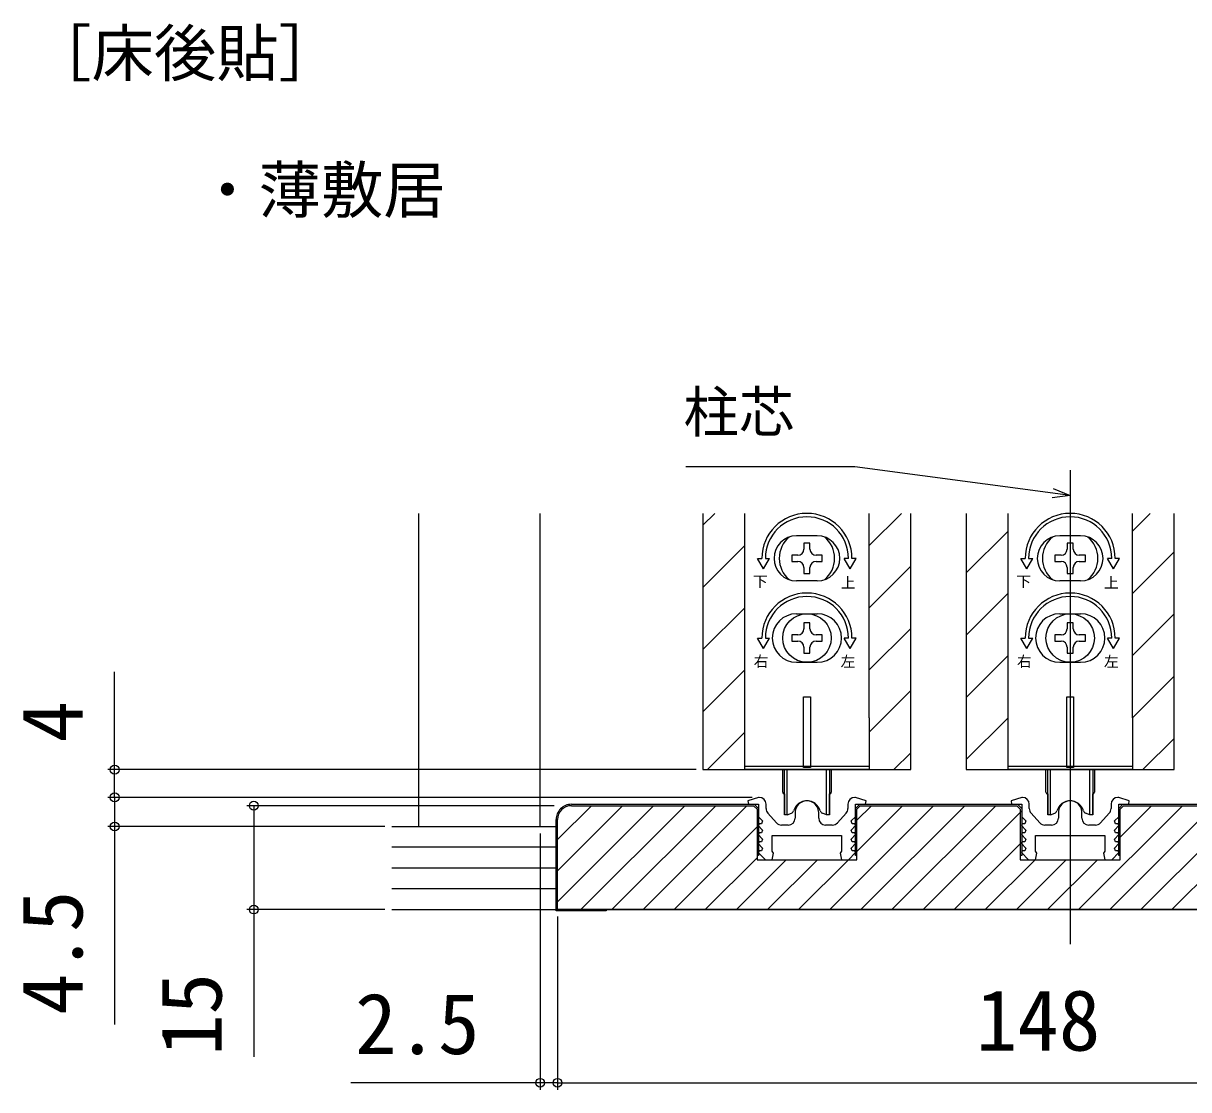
# Model space of a CAD drawing. Units: millimetres, scale not verified. Extents: x -525 to 525, y -783 to 779.
# Drawn here: x -3.7 to 164.5, y 128.7 to 282.6 of the extents above; entities that cross this region are included whole.
import ezdxf
from ezdxf.enums import TextEntityAlignment as Align

# ---------------------------------------------------------------- set-up
doc = ezdxf.new("R2010")
doc.units = ezdxf.units.MM
doc.header["$LTSCALE"] = 4
for name, color, linetype in [('0-2_USER1', 3, 'Continuous'), ('0-3_YKK_11', 7, 'Continuous'), ('0-5_YKK_12', 2, 'Continuous'), ('0-6_YKK_13', 4, 'Continuous'), ('0-8_YKK_D', 6, 'Continuous'), ('0-A_YSS_K', 3, 'Continuous'), ('0-B_YSS_KE', 3, 'Continuous')]:
    doc.layers.add(name, color=color, linetype=linetype)
doc.styles.add('ＭＳ ゴシック', font='')
doc.styles.get('ＭＳ ゴシック').set_extended_font_data('MS Gothic')

msp = doc.modelspace()

# ---------------------------------------------------------------- linework, layer by layer
at = {"layer": '0-3_YKK_11'}
for p, q in [((103.46, 169.281), (103.46, 169.897)), ((115.26, 169.897), (115.26, 169.281)), ((141.46, 169.281), (141.46, 169.897)), ((153.26, 169.897), (153.26, 169.281)), ((104.962, 167.228), (103.716, 168.612)), ((107.66, 168.697), (107.66, 167.897)), ((111.06, 167.897), (111.06, 168.697)), ((115.003, 168.612), (113.758, 167.228)), ((142.962, 167.228), (141.716, 168.612)), ((145.66, 168.697), (145.66, 167.897)), ((149.06, 167.897), (149.06, 168.697)), ((153.003, 168.612), (151.758, 167.228)), ((106.66, 166.897), (105.705, 166.897)), ((113.014, 166.897), (112.06, 166.897)), ((144.66, 166.897), (143.705, 166.897)), ((151.014, 166.897), (150.06, 166.897))]:
    msp.add_line(p, q, dxfattribs=at)
for points in [[(102.46, 170.897), (102.36, 170.897), (100.827, 170.406), (100.907, 169.897), (102.36, 169.897), (102.36, 168.096), (102.971, 167.485), (102.81, 167.097), (102.448, 167.097), (102.334, 166.822), (102.971, 166.185), (102.81, 165.797), (102.448, 165.797), (102.334, 165.522), (102.971, 164.885), (102.81, 164.497), (102.448, 164.497), (102.334, 164.222), (102.971, 163.585), (102.81, 163.197), (102.447, 163.197), (102.334, 162.923), (103.36, 161.897), (104.36, 161.897), (104.547, 162.861), (104.36, 163.139), (104.36, 165.397)], [(104.36, 165.397), (114.36, 165.397), (114.36, 163.139), (114.172, 162.861), (114.36, 161.897), (115.36, 161.897), (116.385, 162.923), (116.272, 163.197), (115.909, 163.197), (115.748, 163.585), (116.385, 164.222), (116.272, 164.497), (115.909, 164.497), (115.748, 164.885), (116.385, 165.522), (116.272, 165.797), (115.909, 165.797), (115.748, 166.185), (116.385, 166.822), (116.272, 167.097), (115.909, 167.097), (115.748, 167.485), (116.36, 168.096), (116.36, 169.897), (117.813, 169.897), (117.892, 170.406), (116.36, 170.897), (116.26, 170.897)], [(140.46, 170.897), (140.36, 170.897), (138.827, 170.406), (138.907, 169.897), (140.36, 169.897), (140.36, 168.096), (140.971, 167.485), (140.81, 167.097), (140.448, 167.097), (140.334, 166.822), (140.971, 166.185), (140.81, 165.797), (140.448, 165.797), (140.334, 165.522), (140.971, 164.885), (140.81, 164.497), (140.448, 164.497), (140.334, 164.222), (140.971, 163.585), (140.81, 163.197), (140.447, 163.197), (140.334, 162.923), (141.36, 161.897), (142.36, 161.897), (142.547, 162.861), (142.36, 163.139), (142.36, 165.397)], [(142.36, 165.397), (152.36, 165.397), (152.36, 163.139), (152.172, 162.861), (152.36, 161.897), (153.36, 161.897), (154.385, 162.923), (154.272, 163.197), (153.909, 163.197), (153.748, 163.585), (154.385, 164.222), (154.272, 164.497), (153.909, 164.497), (153.748, 164.885), (154.385, 165.522), (154.272, 165.797), (153.909, 165.797), (153.748, 166.185), (154.385, 166.822), (154.272, 167.097), (153.909, 167.097), (153.748, 167.485), (154.36, 168.096), (154.36, 169.897), (155.813, 169.897), (155.892, 170.406), (154.36, 170.897), (154.26, 170.897)]]:
    msp.add_lwpolyline(points, dxfattribs=at)
for centre, radius, start, end in [((102.46, 169.897), 1, 0.00001, 89.99999), ((109.36, 168.697), 1.7, 359.99999, 180.00001), ((116.26, 169.897), 1, 90.00001, 179.99999), ((140.46, 169.897), 1, 0.00001, 89.99999), ((147.36, 168.697), 1.7, 359.99999, 180.00001), ((154.26, 169.897), 1, 90.00001, 179.99999), ((104.46, 169.281), 1, 180.00001, 221.98721), ((114.26, 169.281), 1, 318.01279, 359.99999), ((142.46, 169.281), 1, 180.00001, 221.98721), ((152.26, 169.281), 1, 318.01279, 359.99999), ((105.705, 167.897), 1, 221.98723, 270.00001), ((106.66, 167.897), 1, 270.00001, 359.99999), ((112.06, 167.897), 1, 180.00001, 269.99999), ((113.014, 167.897), 1, 269.99999, 318.01277), ((143.705, 167.897), 1, 221.98723, 270.00001), ((144.66, 167.897), 1, 270.00001, 359.99999), ((150.06, 167.897), 1, 180.00001, 269.99999), ((151.014, 167.897), 1, 269.99999, 318.01277)]:
    msp.add_arc(centre, radius, start, end, dxfattribs=at)
at = {"layer": '0-5_YKK_12'}
for p, q in [((147.36, 218.114), (147.36, 149.697)), ((53.357, 166.697), (53.357, 211.866)), ((70.86, 166.697), (70.86, 211.866)), ((94.359, 210.19), (96.066, 211.897)), ((94.36, 211.866), (94.36, 174.897)), ((118.359, 207.25), (123.007, 211.897)), ((132.36, 211.866), (132.36, 174.897)), ((156.36, 209.329), (158.928, 211.897)), ((132.36, 203.29), (138.36, 209.29)), ((94.359, 201.21), (100.359, 207.21)), ((156.36, 200.349), (162.36, 206.349)), ((118.359, 198.269), (124.359, 204.269)), ((132.36, 194.309), (138.36, 200.309)), ((94.359, 192.23), (100.359, 198.23)), ((156.36, 191.369), (162.36, 197.369)), ((118.359, 189.289), (124.359, 195.289)), ((132.36, 185.329), (138.36, 191.329)), ((94.359, 183.25), (100.359, 189.25)), ((156.36, 182.388), (162.36, 188.388)), ((118.359, 180.309), (124.359, 186.309)), ((132.36, 176.349), (138.36, 182.349)), ((94.987, 174.897), (100.359, 180.269)), ((157.849, 174.897), (162.36, 179.408)), ((121.928, 174.897), (124.359, 177.329))]:
    msp.add_line(p, q, dxfattribs=at)
for points in [[(94.36, 174.897), (124.36, 174.897), (124.36, 211.866)], [(132.36, 174.897), (162.36, 174.897), (162.36, 211.866)]]:
    msp.add_lwpolyline(points, dxfattribs=at)
at = {"layer": '0-6_YKK_13'}
for p, q in [((100.36, 211.866), (100.36, 182.397)), ((118.36, 182.397), (118.36, 211.866)), ((138.36, 211.866), (138.36, 182.397)), ((156.36, 182.397), (156.36, 211.866)), ((110.86, 208.647), (107.86, 208.647)), ((148.86, 208.647), (145.86, 208.647)), ((108.92, 207.597), (108.92, 206.717)), ((109.8, 207.597), (108.92, 207.597)), ((109.8, 206.717), (109.8, 207.597)), ((146.92, 207.597), (146.92, 206.717)), ((147.8, 207.597), (146.92, 207.597)), ((147.8, 206.717), (147.8, 207.597)), ((102.244, 205.397), (102.86, 205.397)), ((103.11, 203.897), (102.244, 205.397)), ((103.11, 203.897), (103.976, 205.397)), ((103.36, 205.397), (103.976, 205.397)), ((108.04, 205.837), (107.16, 205.837)), ((107.16, 205.837), (107.16, 204.957)), ((111.56, 205.837), (110.68, 205.837)), ((111.56, 204.957), (111.56, 205.837)), ((115.36, 205.397), (114.744, 205.397)), ((115.61, 203.897), (114.744, 205.397)), ((140.244, 205.397), (140.86, 205.397)), ((141.11, 203.897), (140.244, 205.397)), ((141.11, 203.897), (141.976, 205.397)), ((141.36, 205.397), (141.976, 205.397)), ((146.04, 205.837), (145.16, 205.837)), ((145.16, 205.837), (145.16, 204.957)), ((149.56, 205.837), (148.68, 205.837)), ((149.56, 204.957), (149.56, 205.837)), ((153.36, 205.397), (152.744, 205.397)), ((153.61, 203.897), (152.744, 205.397)), ((107.16, 204.957), (108.04, 204.957)), ((108.92, 204.077), (108.92, 203.197)), ((109.8, 203.197), (109.8, 204.077)), ((110.68, 204.957), (111.56, 204.957)), ((145.16, 204.957), (146.04, 204.957)), ((146.92, 204.077), (146.92, 203.197)), ((147.8, 203.197), (147.8, 204.077)), ((148.68, 204.957), (149.56, 204.957)), ((110.86, 202.147), (107.86, 202.147)), ((108.92, 203.197), (109.8, 203.197)), ((148.86, 202.147), (145.86, 202.147)), ((146.92, 203.197), (147.8, 203.197)), ((107.86, 197.397), (110.86, 197.397)), ((145.86, 197.397), (148.86, 197.397)), ((108.92, 196.097), (108.92, 195.217)), ((109.8, 196.097), (108.92, 196.097)), ((109.8, 195.217), (109.8, 196.097)), ((146.92, 196.097), (146.92, 195.217)), ((147.8, 196.097), (146.92, 196.097)), ((147.8, 195.217), (147.8, 196.097)), ((102.244, 193.897), (102.86, 193.897)), ((103.11, 192.397), (102.244, 193.897)), ((103.11, 192.397), (103.976, 193.897)), ((103.36, 193.897), (103.976, 193.897)), ((108.04, 194.337), (107.16, 194.337)), ((107.16, 194.337), (107.16, 193.457)), ((107.16, 193.457), (108.04, 193.457)), ((111.56, 194.337), (110.68, 194.337)), ((110.68, 193.457), (111.56, 193.457)), ((111.56, 193.457), (111.56, 194.337)), ((115.61, 192.397), (114.744, 193.897)), ((115.36, 193.897), (114.744, 193.897)), ((115.61, 192.397), (116.476, 193.897)), ((116.476, 193.897), (115.86, 193.897)), ((140.244, 193.897), (140.86, 193.897)), ((141.11, 192.397), (140.244, 193.897)), ((141.11, 192.397), (141.976, 193.897)), ((141.36, 193.897), (141.976, 193.897)), ((146.04, 194.337), (145.16, 194.337)), ((145.16, 194.337), (145.16, 193.457)), ((145.16, 193.457), (146.04, 193.457)), ((149.56, 194.337), (148.68, 194.337)), ((148.68, 193.457), (149.56, 193.457)), ((149.56, 193.457), (149.56, 194.337)), ((153.61, 192.397), (152.744, 193.897)), ((153.36, 193.897), (152.744, 193.897)), ((153.61, 192.397), (154.476, 193.897)), ((154.476, 193.897), (153.86, 193.897)), ((108.92, 192.577), (108.92, 191.697)), ((109.8, 191.697), (109.8, 192.577)), ((146.92, 192.577), (146.92, 191.697)), ((147.8, 191.697), (147.8, 192.577)), ((107.86, 190.397), (110.86, 190.397)), ((108.92, 191.697), (109.8, 191.697)), ((145.86, 190.397), (148.86, 190.397)), ((146.92, 191.697), (147.8, 191.697)), ((108.86, 185.397), (109.86, 185.397)), ((108.86, 175.197), (108.86, 185.397)), ((109.86, 185.397), (109.86, 175.197)), ((146.86, 185.397), (147.86, 185.397)), ((146.86, 175.197), (146.86, 185.397)), ((147.86, 185.397), (147.86, 175.197)), ((100.36, 182.397), (100.36, 174.897)), ((138.36, 182.397), (138.36, 174.897)), ((100.36, 175.397), (118.36, 175.397)), ((109.86, 175.197), (108.86, 175.197)), ((138.36, 175.397), (156.36, 175.397)), ((147.86, 175.197), (146.86, 175.197)), ((105.86, 171.649), (105.86, 174.897)), ((106.11, 168.397), (106.11, 174.897)), ((106.51, 168.397), (106.51, 174.897)), ((112.21, 168.397), (112.21, 174.897)), ((112.86, 174.897), (112.86, 171.649)), ((143.86, 171.649), (143.86, 174.897)), ((144.11, 168.397), (144.11, 174.897)), ((144.51, 168.397), (144.51, 174.897)), ((150.21, 168.397), (150.21, 174.897)), ((150.86, 174.897), (150.86, 171.649)), ((106.108, 171.353), (106.11, 171.353)), ((106.11, 171.397), (106.11, 168.397)), ((112.61, 168.397), (112.61, 171.397)), ((112.61, 171.353), (112.612, 171.353)), ((144.108, 171.353), (144.11, 171.353)), ((144.11, 171.397), (144.11, 168.397)), ((150.61, 168.397), (150.61, 171.397)), ((150.61, 171.353), (150.612, 171.353)), ((106.51, 168.397), (106.11, 168.397)), ((106.51, 168.397), (107.129, 168.623)), ((112.21, 168.397), (111.59, 168.623)), ((144.51, 168.397), (144.11, 168.397)), ((144.51, 168.397), (145.129, 168.623)), ((150.21, 168.397), (149.59, 168.623))]:
    msp.add_line(p, q, dxfattribs=at)
for points in [[(115.61, 203.897), (116.476, 205.397), (115.86, 205.397)], [(153.61, 203.897), (154.476, 205.397), (153.86, 205.397)], [(118.36, 182.397), (118.36, 174.897), (100.36, 174.897)], [(156.36, 182.397), (156.36, 174.897), (138.36, 174.897)], [(112.61, 174.897), (112.61, 168.397), (112.21, 168.397)], [(150.61, 174.897), (150.61, 168.397), (150.21, 168.397)]]:
    msp.add_lwpolyline(points, dxfattribs=at)
for centre in [(109.36, 193.897), (147.36, 193.897)]:
    msp.add_circle(centre, 3.5, dxfattribs=at)
for centre, radius, start, end in [((109.36, 205.397), 6.5, 0, 180), ((109.36, 205.397), 6, 0, 180), ((147.36, 205.397), 6.5, 0, 180), ((147.36, 205.397), 6, 0, 180), ((107.86, 205.397), 3.25, 90, 270), ((110.86, 205.397), 3.25, 270, 90), ((145.86, 205.397), 3.25, 90, 270), ((148.86, 205.397), 3.25, 270, 90), ((109.36, 205.397), 4, 129.83844, 230.16156), ((109.36, 205.397), 4, 309.83844, 50.16156), ((147.36, 205.397), 4, 129.83844, 230.16156), ((147.36, 205.397), 4, 309.83844, 50.16156), ((108.04, 206.717), 0.88, 270, 0), ((110.68, 206.717), 0.88, 180, 270), ((146.04, 206.717), 0.88, 270, 0), ((148.68, 206.717), 0.88, 180, 270), ((108.04, 204.077), 0.88, 0, 90), ((110.68, 204.077), 0.88, 90, 180), ((146.04, 204.077), 0.88, 0, 90), ((148.68, 204.077), 0.88, 90, 180), ((109.36, 193.897), 6.5, 0, 180), ((147.36, 193.897), 6.5, 0, 180), ((109.36, 193.897), 6, 0, 180), ((147.36, 193.897), 6, 0, 180), ((107.86, 193.897), 3.5, 90, 270), ((110.86, 193.897), 3.5, 270, 90), ((145.86, 193.897), 3.5, 90, 270), ((148.86, 193.897), 3.5, 270, 90), ((108.04, 195.217), 0.88, 270, 0), ((110.68, 195.217), 0.88, 180, 270), ((146.04, 195.217), 0.88, 270, 0), ((148.68, 195.217), 0.88, 180, 270), ((108.04, 192.577), 0.88, 0, 90), ((110.68, 192.577), 0.88, 90, 180), ((146.04, 192.577), 0.88, 0, 90), ((148.68, 192.577), 0.88, 90, 180), ((106.16, 171.649), 0.3, 180, 260), ((112.56, 171.649), 0.3, 280, 0), ((144.16, 171.649), 0.3, 180, 260), ((150.56, 171.649), 0.3, 280, 0), ((109.36, 168.397), 2, 16.15012, 163.84988), ((147.36, 168.397), 2, 16.15012, 163.84988), ((106.958, 169.093), 0.5, 290, 343.84988), ((111.761, 169.093), 0.5, 196.15012, 250), ((144.958, 169.093), 0.5, 290, 343.84988), ((149.761, 169.093), 0.5, 196.15012, 250)]:
    msp.add_arc(centre, radius, start, end, dxfattribs=at)
at = {"layer": '0-8_YKK_D'}
for p, q in [((93.36, 174.897), (8.439, 174.897)), ((101.46, 170.897), (8.439, 170.897)), ((101.46, 170.897), (8.439, 170.897)), ((72.86, 169.697), (28.515, 169.697)), ((48.439, 166.697), (8.439, 166.697)), ((70.86, 165.697), (70.86, 128.697)), ((48.439, 154.697), (28.515, 154.697)), ((73.36, 153.697), (73.36, 128.697)), ((73.36, 153.697), (73.36, 128.697)), ((70.86, 129.697), (43.532, 129.697)), ((73.36, 129.697), (70.86, 129.697)), ((73.36, 129.697), (221.36, 129.697)), ((73.36, 129.697), (75.91, 129.697))]:
    msp.add_line(p, q, dxfattribs=at)
for points in [[(147.36, 214.463), (144.832, 214.801), (116.289, 218.62), (91.897, 218.62)], [(144.923, 215.478), (147.36, 214.463), (144.742, 214.124)], [(9.439, 170.897), (9.439, 174.897), (9.439, 189.015)], [(9.439, 170.897), (9.439, 166.697), (9.439, 138.097)], [(29.515, 169.697), (29.515, 154.697), (29.515, 133.42)]]:
    msp.add_lwpolyline(points, dxfattribs=at)
for centre in [(9.439, 174.897), (9.439, 170.897), (9.439, 170.897), (29.515, 169.697), (9.439, 166.697), (29.515, 154.697), (70.86, 129.697), (73.36, 129.697), (73.36, 129.697)]:
    msp.add_circle(centre, 0.637, dxfattribs=at)
at = {"layer": '0-A_YSS_K'}
for p, q in [((73.36, 164.796), (78.257, 169.694)), ((73.36, 160.306), (82.747, 169.694)), ((73.36, 155.816), (87.238, 169.694)), ((76.728, 154.694), (91.728, 169.694)), ((81.218, 154.694), (96.218, 169.694)), ((85.708, 154.694), (100.708, 169.694)), ((112.649, 154.694), (127.649, 169.694)), ((116.56, 167.585), (118.668, 169.694)), ((116.56, 163.095), (123.159, 169.694)), ((117.139, 154.694), (132.139, 169.694)), ((121.629, 154.694), (136.629, 169.694)), ((126.119, 154.694), (140.36, 168.935)), ((148.57, 154.694), (163.57, 169.694)), ((153.06, 154.694), (168.06, 169.694)), ((154.56, 165.174), (159.08, 169.694)), ((157.55, 154.694), (172.55, 169.694)), ((162.04, 154.694), (177.04, 169.694)), ((49.439, 166.697), (73.16, 166.697)), ((90.198, 154.694), (102.36, 166.856)), ((73.16, 163.697), (49.439, 163.697)), ((130.609, 154.694), (140.36, 164.444)), ((94.688, 154.694), (102.16, 162.165)), ((99.178, 154.694), (106.378, 161.894)), ((103.668, 154.694), (110.868, 161.894)), ((108.159, 154.694), (115.359, 161.894)), ((135.099, 154.694), (142.299, 161.894)), ((139.589, 154.694), (146.789, 161.894)), ((144.08, 154.694), (151.28, 161.894)), ((73.16, 160.697), (49.439, 160.697)), ((73.16, 157.697), (49.439, 157.697)), ((49.439, 154.697), (263.409, 154.697))]:
    msp.add_line(p, q, dxfattribs=at)
at = {"layer": '0-B_YSS_KE'}
for points in [[(75.36, 169.894), (101.742, 169.894), (102.36, 169.277), (102.36, 162.994), (102.36, 162.494), (102.16, 162.494)], [(75.36, 169.694), (101.66, 169.694), (102.16, 169.194), (102.16, 162.994), (102.16, 161.894), (116.56, 161.894), (116.56, 162.994), (116.56, 169.194), (117.06, 169.694), (139.66, 169.694), (140.16, 169.194), (140.16, 162.994), (140.16, 161.894), (154.56, 161.894), (154.56, 162.994), (154.56, 169.194), (155.06, 169.694), (177.66, 169.694)], [(116.56, 162.494), (116.36, 162.494), (116.36, 162.994), (116.36, 169.277), (116.977, 169.894), (139.742, 169.894), (140.36, 169.277), (140.36, 162.994), (140.36, 162.494), (140.16, 162.494)], [(154.56, 162.494), (154.36, 162.494), (154.36, 162.994), (154.36, 169.277), (154.977, 169.894), (177.742, 169.894), (178.36, 169.277), (178.36, 162.994), (178.36, 162.494), (178.16, 162.494)], [(80.36, 154.694), (80.36, 154.494), (73.16, 154.494), (73.16, 167.694)], [(221.36, 154.694), (73.36, 154.694), (73.36, 167.694)]]:
    msp.add_lwpolyline(points, dxfattribs=at)
for radius, start, end in [(2.2, 89.99998, 180.00002), (2, 90.00001, 179.99999)]:
    msp.add_arc((75.36, 167.694), radius, start, end, dxfattribs=at)

# ---------------------------------------------------------------- texts
at = {"layer": '0-2_USER1', "style": 'ＭＳ ゴシック'}
for s, p in [('［床後貼］', (-2.89, 273.043)), ('・薄敷居', (21.212, 253.298))]:
    msp.add_text(s, height=6.598, dxfattribs=at).set_placement(p, align=Align.BOTTOM_LEFT)
at = {"layer": '0-6_YKK_13', "style": 'ＭＳ ゴシック'}
for s, p in [('下', (101.574, 200.803)), ('上', (114.248, 200.634)), ('下', (139.574, 200.803)), ('上', (152.248, 200.634)), ('右', (101.682, 189.279)), ('左', (114.224, 189.243)), ('右', (139.682, 189.279)), ('左', (152.224, 189.243))]:
    msp.add_text(s, height=1.558, dxfattribs=at).set_placement(p, align=Align.BOTTOM_LEFT)
at = {"layer": '0-8_YKK_D', "style": 'ＭＳ ゴシック'}
for s, height, p in [('柱芯', 5.865, (91.545, 221.832)), ('148', 8.798, (133.757, 131.697)), ('2.5', 8.798, (44.146, 131.197))]:
    msp.add_text(s, height=height, dxfattribs=at).set_placement(p, align=Align.BOTTOM_LEFT)
for s, p in [('4', (7.439, 178.834)), ('4.5', (7.439, 139.484)), ('15', (27.515, 133.579))]:
    msp.add_text(s, height=8.798, rotation=90, dxfattribs=at).set_placement(p, align=Align.BOTTOM_LEFT)

doc.saveas('drawing.dxf')
